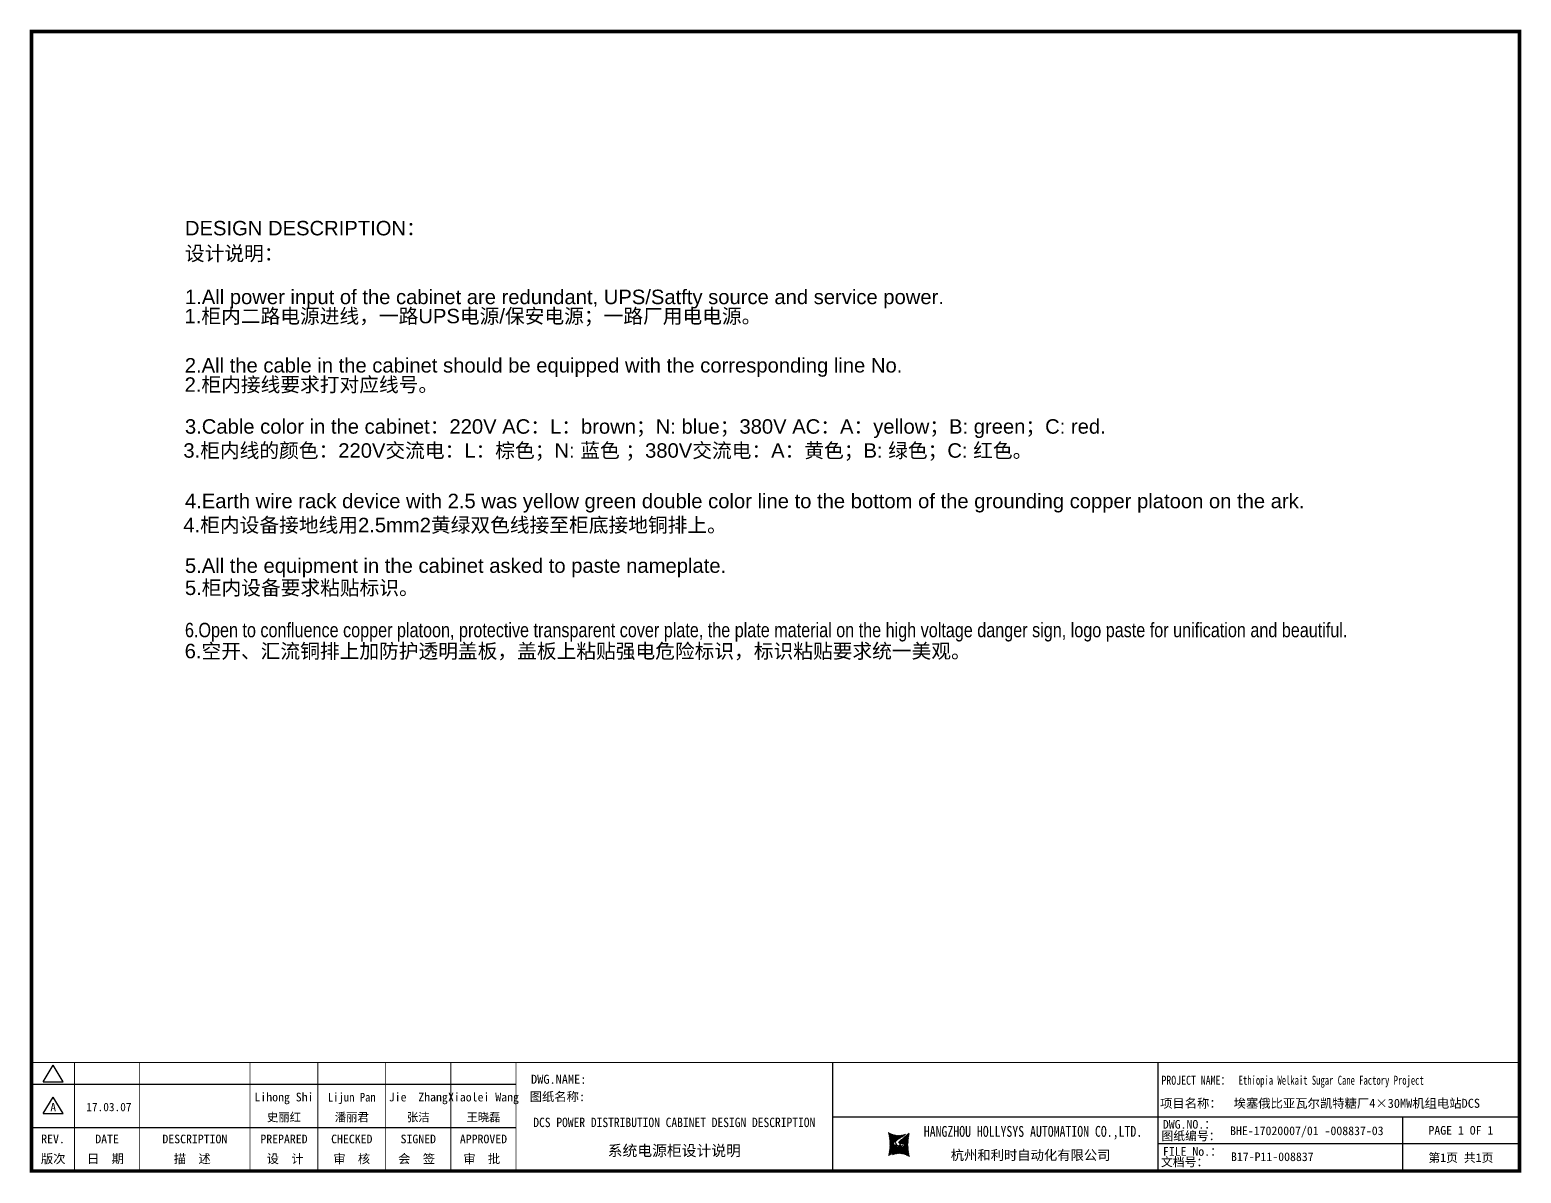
# Model space of a CAD drawing. Extents: x 81444 to 119867, y -54538 to -28747.
# Drawn here: x 81586 to 85711, y -32548 to -29386 of the extents above; entities that cross this region are included whole.
import ezdxf
from ezdxf.enums import TextEntityAlignment as Align
from ezdxf.lldxf.tags import DXFTag

# ---------------------------------------------------------------- set-up
doc = ezdxf.new("R2010")
doc.units = 0
doc.header["$LTSCALE"] = 100
doc.header["$MEASUREMENT"] = 0
for name, color, linetype in [('HLSTK', 7, 'Continuous'), ('t', 1, 'Continuous'), ('标准图框及表格', 7, 'Continuous')]:
    doc.layers.add(name, color=color, linetype=linetype)
doc.styles.add('HZ', font='arial.ttf', dxfattribs={"width": 0.7})
doc.styles.get("Standard").update_dxf_attribs({"font": ''})
doc.styles.get('Standard').set_extended_font_data('SimSun')
tags = doc.linetypes.add('CENTER', pattern=[2, 1.25, -0.25, 0.25, -0.25]).pattern_tags.tags
tags[10:11] = [DXFTag(74, 4), DXFTag(75, 0), DXFTag(340, '0'), DXFTag(46, 1.0), DXFTag(50, 0.0), DXFTag(44, 0.0), DXFTag(45, 0.0)]
tags[8:9] = [DXFTag(74, 4), DXFTag(75, 0), DXFTag(340, '0'), DXFTag(46, 1.0), DXFTag(50, 0.0), DXFTag(44, 0.0), DXFTag(45, 0.0)]
tags[6:7] = [DXFTag(74, 4), DXFTag(75, 0), DXFTag(340, '0'), DXFTag(46, 1.0), DXFTag(50, 0.0), DXFTag(44, 0.0), DXFTag(45, 0.0)]
tags[4:5] = [DXFTag(74, 4), DXFTag(75, 0), DXFTag(340, '0'), DXFTag(46, 1.0), DXFTag(50, 0.0), DXFTag(44, 0.0), DXFTag(45, 0.0)]
pattern_1 = [(45, (0, 0), (-0.736262898216564, 0.7362628982165641), [])]

# ---------------------------------------------------------------- blocks, each defined once
blk = doc.blocks.new('图框')
at = {"layer": '标准图框及表格'}
h = blk.add_hatch(dxfattribs=at)
h.set_pattern_fill('ANSI31', color=5, scale=8.329863809039892, style=0)
h.set_pattern_definition(pattern_1)
edge = h.paths.add_edge_path()
edge.add_arc((2399.257256036391, -2998.153851416566), 55.18534773488954, 238.1092081981581, 291.6531626184834)
edge.add_line((2419.619937407027, -3049.445018414634), (2388.525499730735, -3070.242821799802))
edge.add_arc((2238.907377712399, -3078.328790578547), 135.3602868968974, 346.3915348661821, 374.2500326978034)
edge.add_line((2370.467593623529, -3110.177132109857), (2397.50623789792, -3087.85242802291))
edge.add_line((2391.339199201146, -3080.281448750429), (2396.143986595598, -3080.898839897796))
edge.add_spline(control_points=[(2397.470018868538, -3087.887634953957), (2398.35948137939, -3087.023080631327), (2399.970992452319, -3085.456697735681), (2399.869182150054, -3081.252294174519), (2397.426500162081, -3081.012803431273), (2396.121921064187, -3080.884897048199)], knot_values=[0, 0, 0, 0, 6.844331067525468, 12.40042740766005, 18.76924275352248, 18.76924275352248, 18.76924275352248, 18.76924275352248], weights=[1, 1, 1, 1, 1, 1], degree=3, periodic=0)
edge.add_spline(control_points=[(2388.515363058686, -3070.265433304907), (2387.789374929038, -3070.86905758363), (2386.478198365832, -3071.959237952229), (2385.544096281083, -3073.38263759949), (2385.127199159644, -3074.017912079413)], knot_values=[0, 0, 0, 0, 5.253673658024614, 9.488438564008057, 9.488438564008057, 9.488438564008057, 9.488438564008057], weights=[1, 1, 1, 1, 1], degree=3, periodic=0)
edge.add_spline(control_points=[(2386.272665588534, -3072.281716856574), (2385.721471206634, -3072.905523096015), (2384.632427465753, -3074.386714445929), (2384.912828655535, -3077.72895088909), (2387.858851342782, -3079.895552619193), (2390.185443934519, -3080.145534927004), (2391.314573401905, -3080.266855002868)], knot_values=[10.66597461496156, 10.66597461496156, 10.66597461496156, 10.66597461496156, 18.97770399508879, 28.89455822145742, 41.119553648298, 52.64692538081317, 52.64692538081317, 52.64692538081317, 52.64692538081317], weights=[1, 1, 1, 1, 1, 1, 1], degree=3, periodic=0)
h = blk.add_hatch(dxfattribs=at)
h.set_pattern_fill('ANSI31', color=3, scale=8.329863809039892, style=0)
h.set_pattern_definition(pattern_1)
edge = h.paths.add_edge_path()
edge.add_line((2402.469732125144, -3075.776359090531), (2407.706041465404, -3076.440586092609))
edge.add_spline(control_points=[(2401.044493204623, -3068.769946203269), (2400.155030693568, -3069.634500525768), (2398.543519620813, -3071.200883421574), (2398.645329922932, -3075.40528698259), (2401.088011911052, -3075.644777725895), (2402.392591008975, -3075.772684108895)], knot_values=[0, 0, 0, 0, 6.844331067526932, 12.40042740766158, 18.76924275352342, 18.76924275352342, 18.76924275352342, 18.76924275352342], weights=[1, 1, 1, 1, 1, 1], degree=3, periodic=0)
edge.add_line((2428.046918449632, -3046.480449047325), (2401.008274175249, -3068.805153134272))
edge.add_spline(control_points=[(2412.625169549749, -3083.918607966574), (2413.015644598316, -3083.422785431954), (2413.86377905187, -3082.052674005965), (2413.601683417044, -3078.928630268005), (2410.655660730175, -3076.762028538062), (2408.329068138031, -3076.512046230251), (2407.199938671052, -3076.390726154226)], knot_values=[12.65408913243743, 12.65408913243743, 12.65408913243743, 12.65408913243743, 18.97770399508879, 28.89455822145742, 41.119553648298, 52.64692538081317, 52.64692538081317, 52.64692538081317, 52.64692538081317], weights=[1, 1, 1, 1, 1, 1, 1], degree=3, periodic=0)
edge.add_line((2411.626283690712, -3084.975693399283), (2412.781242849298, -3083.732051979769))
edge.add_line((2410.021343801694, -3086.399138189481), (2411.626283690712, -3084.975693399414))
edge.add_line((2378.894574665755, -3107.212562742519), (2409.989012342048, -3086.414759357351))
edge.add_arc((2399.257256036391, -3158.503729740543), 55.18534773488965, 58.10920819815809, 111.6531626184834)
edge.add_arc((2559.607134360383, -3078.328790578547), 135.360286896897, 166.3915348661823, 194.2500326978024)
at = {"color": 7}
for p, q in [((2215.642035047145, -2851.581424744189), (2215.642035047145, -3151.581424744189)), ((3115.642035047145, -2851.581424744189), (3115.642035047145, -3151.581424744189)), ((0, -2911.581424744189), (1340.158172602998, -2911.581424744189)), ((2215.642035047145, -3001.581424744189), (3115.642035047145, -3001.581424744189)), ((3115.642035047145, -3001.581424744189), (4115.642035047145, -3001.581424744189)), ((3791.785572043125, -3001.581424744189), (3791.785572043125, -3151.581424744189)), ((0, -3031.581424744189), (1340.158172602998, -3031.581424744189)), ((4115.642035047145, -3076.581424744189), (3115.642035047145, -3076.581424744189))]:
    blk.add_line(p, q, dxfattribs=at)
at = {"color": 7, "const_width": 3}
blk.add_lwpolyline([(4115.642035047145, -2851.581424744189), (0, -2851.581424744189)], dxfattribs=at)
at = {"layer": 't', "color": 7}
for p, q in [((31.94938321653171, -2904.992613363662), (59.89920926059131, -2859.122325316828)), ((87.8490353046218, -2904.992613363662), (59.89920926059131, -2859.122325316828)), ((31.94938321653171, -2904.992613363662), (87.8490353046218, -2904.992613363662)), ((31.94938321653171, -2992.977239491032), (59.89920926059131, -2947.106951444141)), ((87.8490353046218, -2992.977239491032), (59.89920926059131, -2947.106951444141)), ((31.94938321653171, -2992.977239491032), (87.8490353046218, -2992.977239491032))]:
    blk.add_line(p, q, dxfattribs=at)
at = {"layer": 't', "color": 7, "const_width": 9.61519705431492}
blk.add_lwpolyline([(4115.642035047145, -3151.581424744189), (4115.642035047145, 0), (0, 0), (0, -3151.581424744189)], close=True, dxfattribs=at)
at = {"layer": 't', "color": 7, "const_width": 2.40379926357873}
for points in [[(118.7653193609731, -2852.783324375967), (118.7653193609731, -3151.581424744189)], [(299.0502641293569, -2852.783324375967), (299.0502641293569, -3151.581424744189)], [(604.3883150879992, -2852.783324375967), (604.3883150879992, -3156.41304604568)], [(791.9882990770857, -2852.783324375967), (791.9882990770857, -3156.41304604568)], [(979.588283066143, -2852.783324375967), (979.588283066143, -3156.41304604568)], [(1159.873227834585, -2852.783324375967), (1159.873227834585, -3156.41304604568)], [(1340.158172602998, -2852.783324375967), (1340.158172602998, -3156.41304604568)]]:
    blk.add_lwpolyline(points, dxfattribs=at)
at = {"color": 7, "linetype": 'CENTER'}
for s, height, p in [('图纸编号：', 24, (3125.2212882557, -3066.664538382978)), ('杭州和利时自动化有限公司', 27, (2542.549152440595, -3121.114498389041)), ('文档号：', 24, (3124.032392707933, -3138.728717091954))]:
    blk.add_text(s, height=height, dxfattribs=at).set_placement(p)
at = {"color": 7, "flags": 8}
for tag, p, height in [('DWG.NAME:', (1381.636459220965, -2910.37952511241), 25), ('PROJECTNAME:', (3125.480185663539, -2912.807924402037), 24), ('PROJECTNAME：', (3339.10867075545, -2913.108539231762), 25), ('DWG.NO.:', (3128.186172261583, -3030.402470643486), 24), ('图纸编号', (3315.362718925957, -3052.404678158069), 24), ('FILENO.:', (3128.672545599984, -3106.104124450346), 24), ('文档号', (3317.726365529132, -3124.132485953713), 24)]:
    blk.add_attdef(tag, p, '', height=height, dxfattribs=at)
for tag, height, p in [('A', 23, (59.89920926059131, -2974.881554149018)), ('设计时间', 23, (213.8658221408186, -2974.881554149018)), ('RENLIU', 24, (698.1883070825425, -2950.380597809435)), ('SHUFENWANG', 24, (885.7882910716289, -2950.380597809435)), ('FANGHOU', 24, (1069.730755450379, -2950.380597809435)), ('DANDANLI', 24, (1250.015700218792, -2950.380597809435)), ('刘仁', 23, (698.1883070825425, -3002.188376027443)), ('王姝芬', 23, (885.7882910716289, -3002.188376027443)), ('侯方', 23, (1069.730755450379, -3002.188376027443)), ('李丹丹', 23, (1250.015700218792, -3002.188376027443)), ('#10STATIONONTROLCABINETCOVER', 30, (1777.900103825072, -3017.182374560078)), ('REV.', 24, (59.38265968048654, -3063.048954873535)), ('DATE', 24, (208.907791745165, -3063.048954873535)), ('DESCRIPTION', 24, (451.7192896086781, -3063.048954873535)), ('PREPARED', 24, (698.1883070825425, -3063.048954873535)), ('CHECKED', 24, (885.7882910716144, -3063.048954873535)), ('SIGNED', 24, (1069.730755450364, -3063.048954873535)), ('APPROVED', 24, (1250.015700218792, -3063.048954873535)), ('PAGEXOFX', 24, (3953.713803545135, -3039.081424744189)), ('图纸名称', 30, (1777.900103825072, -3094.695064044037)), ('第几页共几页', 24, (3953.713803545135, -3114.081424744189))]:
    blk.add_attdef(tag, text='', height=height, dxfattribs=at).set_placement(p, align=Align.MIDDLE)
for tag, p in [('图纸名称:', (1377.81237181677, -2965.923337057193)), ('项目名称：', (3121.562334825969, -2984.305160940257)), ('项目名称：', (3325.036680579346, -2984.305160940257))]:
    blk.add_attdef(tag, text='', height=25, dxfattribs=at).set_placement(p, align=Align.BOTTOM_LEFT)
at = {"color": 7, "width": 0.8, "flags": 8}
blk.add_attdef('HANGZHOUHOLLYSYSAUTOMATIONCO.,LTD.', text='', height=24, dxfattribs=at).set_placement((2770.082304289484, -3045.714803244191), align=Align.MIDDLE)
at = {"layer": 't', "color": 7}
for s, p in [('版次', (59.89920926059131, -3117.600441270843)), ('日  期', (204.1999693705875, -3117.600441270843)), ('描  述', (444.4895954714448, -3117.600441270843)), ('设  计', (701.4970341851513, -3117.600441270843)), ('审  核', (885.5947788425256, -3117.600441270843)), ('会  签', (1065.022933075787, -3117.600441270843)), ('审  批', (1245.3078778442, -3117.600441270843))]:
    blk.add_text(s, height=25, dxfattribs=at).set_placement(p, align=Align.MIDDLE_CENTER)
at = {"layer": '标准图框及表格', "color": 5, "style": 'HZ'}
for s, p in [('pgqh', (2373.884875617339, -3059.677228196226)), ('hollilas', (2374.051901626051, -3085.968484618272))]:
    blk.add_text(s, height=5.205656721233694, dxfattribs=at).set_placement(p)
at = {"layer": '标准图框及表格', "color": 3, "style": 'HZ'}
for s, height, p in [('auto', 8.676094535389492, (2400.907127263781, -3074.200036411981)), ('hollysys', 4.338047267694746, (2402.5381050141, -3099.731461394062))]:
    blk.add_text(s, height=height, dxfattribs=at).set_placement(p)

msp = doc.modelspace()

# ---------------------------------------------------------------- block references
at = {"color": 1}
ref = msp.add_blockref('图框', (81590.60736938225, -29390.33974976701), dxfattribs=at)
ref.add_attrib('第几页共几页', '第1页 共1页', dxfattribs={"color": 7, "height": 24, "flags": 8}).set_placement((85544.32117292739, -32504.4211745112), align=Align.MIDDLE)
ref.add_attrib('图纸编号', 'BHE-17020007/01 -008837-03', (84905.97008830821, -32442.74442792507), dxfattribs={"color": 7, "height": 24, "flags": 8})
ref.add_attrib('文档号', 'B17-P11-008837', (84908.33373491139, -32514.47223572072), dxfattribs={"color": 7, "height": 24, "flags": 8})
ref.add_attrib('图纸名称', '系统电源柜设计说明', dxfattribs={"color": 7, "height": 30, "flags": 8}).set_placement((83368.50747320733, -32485.03481381104), align=Align.MIDDLE)
ref.add_attrib('刘仁', '史丽红', dxfattribs={"color": 7, "height": 23, "flags": 8}).set_placement((82288.7956764648, -32392.52812579445), align=Align.MIDDLE)
ref.add_attrib('王姝芬', '潘丽君', dxfattribs={"color": 7, "height": 23, "flags": 8}).set_placement((82476.39566045388, -32392.52812579445), align=Align.MIDDLE)
ref.add_attrib('侯方', '张洁', dxfattribs={"color": 7, "height": 23, "flags": 8}).set_placement((82660.33812483263, -32392.52812579445), align=Align.MIDDLE)
ref.add_attrib('李丹丹', '王晓磊', dxfattribs={"color": 7, "height": 23, "flags": 8}).set_placement((82840.62306960105, -32392.52812579445), align=Align.MIDDLE)
ref.add_attrib('设计时间', '17.03.07', dxfattribs={"color": 7, "height": 23, "flags": 8}).set_placement((81804.47319152308, -32365.22130391602), align=Align.MIDDLE)
ref.add_attrib('A', 'A', dxfattribs={"color": 7, "height": 23, "flags": 8}).set_placement((81650.50657864285, -32365.22130391602), align=Align.MIDDLE)
ref.add_attrib('REV.', 'REV.', dxfattribs={"color": 7, "height": 24, "flags": 8}).set_placement((81649.99002906274, -32453.38870464054), align=Align.MIDDLE)
ref.add_attrib('DATE', 'DATE', dxfattribs={"color": 7, "height": 24, "flags": 8}).set_placement((81799.51516112742, -32453.38870464054), align=Align.MIDDLE)
ref.add_attrib('DESCRIBE', 'DESCRIPTION', dxfattribs={"color": 7, "height": 24, "flags": 8}).set_placement((82042.32665899093, -32453.38870464054), align=Align.MIDDLE)
ref.add_attrib('PREPARE', 'PREPARED', dxfattribs={"color": 7, "height": 24, "flags": 8}).set_placement((82288.7956764648, -32453.38870464054), align=Align.MIDDLE)
ref.add_attrib('VERIFY', 'CHECKED', dxfattribs={"color": 7, "height": 24, "flags": 8}).set_placement((82476.39566045387, -32453.38870464054), align=Align.MIDDLE)
ref.add_attrib('SIGN', 'SIGNED', dxfattribs={"color": 7, "height": 24, "flags": 8}).set_placement((82660.33812483262, -32453.38870464054), align=Align.MIDDLE)
ref.add_attrib('APPROVER', 'APPROVED', dxfattribs={"color": 7, "height": 24, "flags": 8}).set_placement((82840.62306960105, -32453.38870464054), align=Align.MIDDLE)
ref.add_attrib('RENLIU', 'Lihong Shi', dxfattribs={"color": 7, "height": 24, "flags": 8}).set_placement((82288.7956764648, -32340.72034757644), align=Align.MIDDLE)
ref.add_attrib('SHUFENWANG', 'Lijun Pan', dxfattribs={"color": 7, "height": 24, "width": 0.9, "flags": 8}).set_placement((82476.39566045388, -32340.72034757644), align=Align.MIDDLE)
ref.add_attrib('FANGHOU', 'Jie  Zhang', dxfattribs={"color": 7, "height": 24, "flags": 8}).set_placement((82660.33812483263, -32340.72034757644), align=Align.MIDDLE)
ref.add_attrib('DANDANLI', 'Xiaolei Wang', dxfattribs={"color": 7, "height": 24, "flags": 8}).set_placement((82840.62306960105, -32340.72034757644), align=Align.MIDDLE)
ref.add_attrib('DWG.NAME:', 'DWG.NAME:', (82972.24382860321, -32300.71927487942), dxfattribs={"color": 7, "height": 25, "flags": 8})
ref.add_attrib('#10STATIONONTROLCABINETCOVER', 'DCS POWER DISTRIBUTION CABINET DESIGN DESCRIPTION', dxfattribs={"color": 7, "height": 26, "width": 0.9, "flags": 8}).set_placement((83368.50747320733, -32407.52212432708), align=Align.MIDDLE)
ref.add_attrib('图纸名称:', '图纸名称:', dxfattribs={"color": 7, "height": 25, "flags": 8}).set_placement((82968.41974119903, -32356.2630868242), align=Align.BOTTOM_LEFT)
ref.add_attrib('HANGZHOUHOLLYSYSAUTOMATIONCO.,LTD', 'HANGZHOU HOLLYSYS AUTOMATION CO.,LTD.', dxfattribs={"color": 7, "height": 30, "width": 0.8, "flags": 8}).set_placement((84360.68967367173, -32436.0545530112), align=Align.MIDDLE)
ref.add_attrib('PROJECTNAME：', 'PROJECT NAME：', (84715.99379161242, -32303.44828899877), dxfattribs={"color": 7, "height": 25, "width": 0.8, "flags": 8})
ref.add_attrib('项目名称：', '项目名称：', dxfattribs={"color": 7, "height": 25, "flags": 8}).set_placement((84712.16970420822, -32374.64491070727), align=Align.BOTTOM_LEFT)
ref.add_attrib('PROJECTNAME：', 'Ethiopia Welkait Sugar Cane Factory Project', (84929.7160401377, -32303.44828899877), dxfattribs={"color": 7, "height": 25, "width": 0.7, "flags": 8})
ref.add_attrib('项目名称：', '埃塞俄比亚瓦尔凯特糖厂4×30MW机组电站DCS', dxfattribs={"color": 7, "height": 25, "flags": 8}).set_placement((84915.6440499616, -32374.64491070727), align=Align.BOTTOM_LEFT)
ref.add_attrib('PAGEXOFX', 'PAGE 1 OF 1', dxfattribs={"color": 7, "height": 24, "flags": 8}).set_placement((85544.32117292739, -32429.42117451119), align=Align.MIDDLE)
ref.add_attrib('DWG.NO.：', 'DWG.NO.：', (84719.98241800226, -32424.92829606653), dxfattribs={"color": 7, "height": 24, "flags": 8})
ref.add_attrib('FILENO.：', 'FILE No.：', (84719.98241800226, -32499.92829606653), dxfattribs={"color": 7, "height": 24, "flags": 8})

# ---------------------------------------------------------------- texts
at = {"layer": 'HLSTK', "color": 7, "style": 'HZ'}
for s, p in [('DESIGN DESCRIPTION：', (82014.84505563384, -29954.0009034798)), ('设计说明：', (82014.84505563384, -30023.92252403598)), ('1.All power input of the cabinet are redundant, UPS/Satfty source and service power.', (82014.84505563384, -30144.25404313836)), ('1.柜内二路电源进线，一路UPS电源/保安电源；一路厂用电电源。', (82013.80021176627, -30197.24538979453)), ('2.All the cable in the cabinet should be equipped with the corresponding line No.', (82014.44634707352, -30333.40290896043)), ('2.柜内接线要求打对应线号。', (82013.95481563445, -30386.71369118542)), ('3.Cable color in the cabinet：220V AC：L：brown；N: blue；380V AC：A：yellow；B: green；C: red.', (82014.84505563384, -30502.58741879339)), ('3.柜内线的颜色：220V交流电：L：棕色；N: 蓝色 ；380V交流电：A：黄色；B: 绿色；C: 红色。', (82010.477230186, -30569.05261106892)), ('4.Earth wire rack device with 2.5 was yellow green double color line to the bottom of the grounding copper platoon on the ark.', (82014.84505563384, -30708.73861884634)), ('4.柜内设备接地线用2.5mm2黄绿双色线接至柜底接地铜排上。', (82010.477230186, -30775.20381112188)), ('5.All the equipment in the cabinet asked to paste nameplate.', (82014.84505563384, -30887.45550453991)), ('5.柜内设备要求粘贴标识。', (82014.84505563384, -30948.77236153325)), ('6.空开、汇流铜排上加防护透明盖板，盖板上粘贴强电危险标识，标识粘贴要求统一美观。', (82014.10988031722, -31123.8057887594))]:
    msp.add_text(s, height=40, dxfattribs=at).set_placement(p)
at = {"layer": 'HLSTK', "color": 7, "style": 'HZ', "width": 0.8}
msp.add_text('6.Open to confluence copper platoon, protective transparent cover plate, the plate material on the high voltage danger sign, logo paste for unification and beautiful.', height=40, dxfattribs=at).set_placement((82014.95402481488, -31065.61956520642))

doc.saveas('drawing.dxf')
